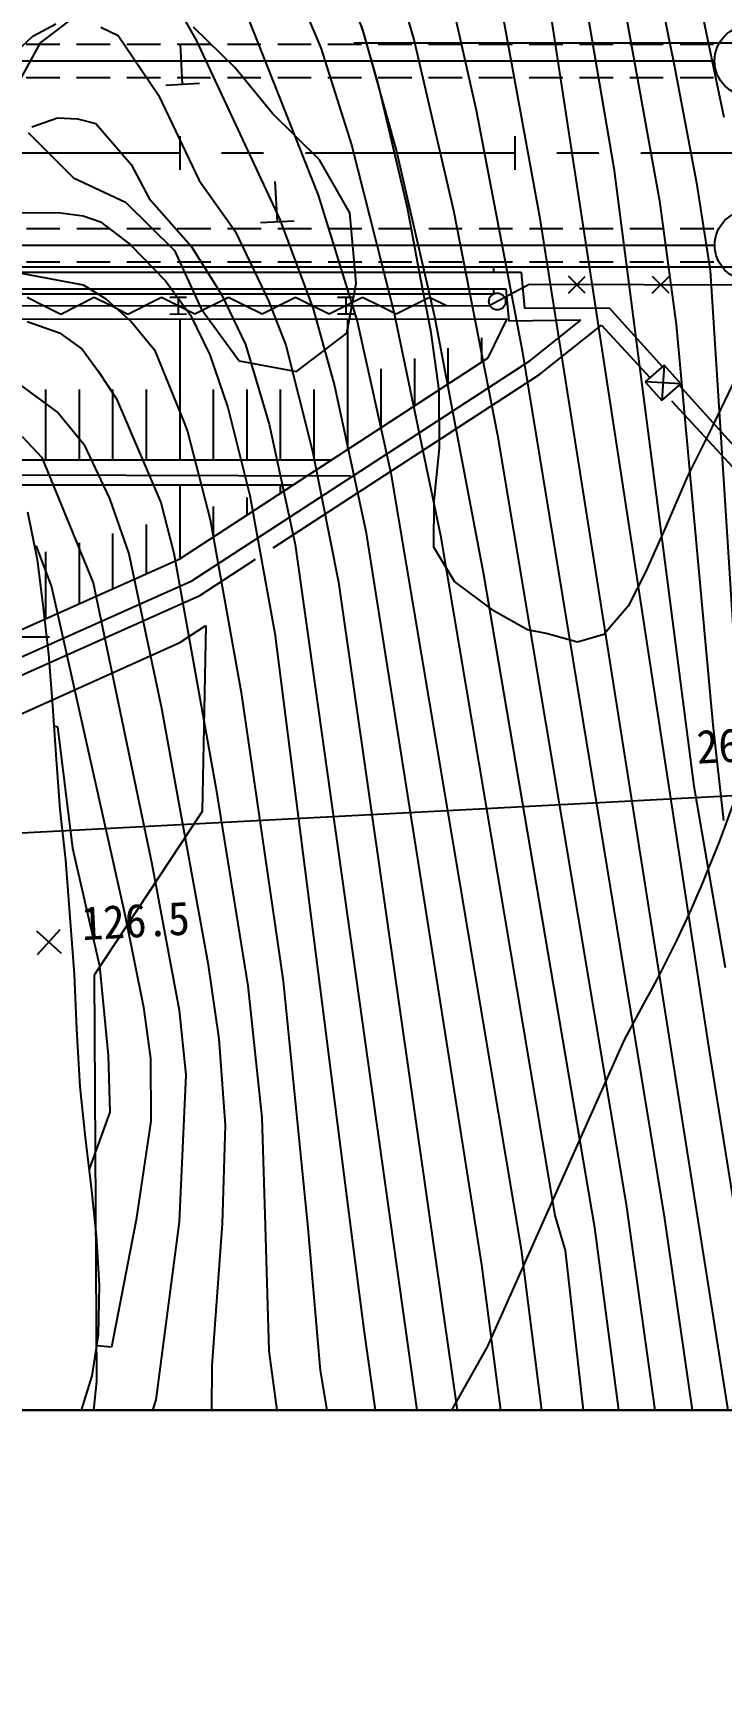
# Model space of a CAD drawing. Header units: millimetres. Extents: x 13158 to 13954, y 1103 to 1809.
# Drawn here: x 13452.9 to 13494, y 1397.3 to 1495.5 of the extents above; entities that cross this region are included whole.
import ezdxf
from ezdxf.xclip import XClip

# ---------------------------------------------------------------- set-up
doc = ezdxf.new("R2010")
doc.units = ezdxf.units.MM
doc.header["$LTSCALE"] = 10
doc.header["$MEASUREMENT"] = 0
doc.header["$XCLIPFRAME"] = 2
doc.linetypes.add('CENTER', pattern=[2, 1.25, -0.25, 0.25, -0.25])
doc.linetypes.add('HIDDEN', pattern=[0.375, 0.25, -0.125])
for name, color, linetype in [('TN-MANH', 4, 'Continuous'), ('TZ-BASE', 253, 'Continuous'), ('TZ-CABL', 4, 'Continuous')]:
    doc.layers.add(name, color=color, linetype=linetype)
doc.layers.add('TX-PAPR', color=2, linetype='Continuous', plot=False)
doc.styles.add('HANA', font='GulimChe.ttf')
doc.styles.get("Standard").update_dxf_attribs({"font": 'GulimChe.ttf'})
doc.linetypes.add('I_LINE', pattern='A,3.5,["I",Standard,S=1,R=0,X=-1,Y=-0.5],3.5', length=7)
doc.linetypes.add('ZIGZAG', pattern='A,0.0001,-0.2,[131,ltypeshp.shx,S=0.2,R=0,X=-0.2,Y=0],-0.4,[131,ltypeshp.shx,S=0.2,R=180,X=0.2,Y=0],-0.2', length=0.8001)

# ---------------------------------------------------------------- blocks, each defined once
blk = doc.blocks.new('JD-SGKLSNK8SGJS87')
at = {"layer": 'TZ-BASE'}
for p, q in [((245.355, 25.621, 107), (249.468, 5.367, 107)), ((242.923, 16.521, 109), (245.901, -0.898, 109)), ((241.103, 14.963, 110), (250.873, -48.895, 110)), ((238.239, 13.764, 111), (241.466, -3.784, 111)), ((232.294, 12.515, 113), (233.982, 6.688, 113)), ((235.414, 12.642, 112), (237.691, 2.557, 112)), ((218.414, 11.261, 117), (220.974, 6.735, 117)), ((226.466, 10.876, 115), (228.423, 6.267, 115)), ((229.36, 11.718, 114), (230.969, 7.147, 114)), ((250.522, 11.371, 106), (252.457, 2.14, 106)), ((246.208, 10.534, 108), (248.618, -2.858, 108)), ((214.517, 8.736, 116.815), (211.683, 6.564, 116.815)), ((224.03, 8.193, 116), (228.254, -2.51, 116)), ((209.974, 5.787, 118), (211.25, 6.978, 118)), ((211.25, 6.978, 118), (212.609, 7.711, 118)), ((215.296, 7.504, 118), (216.326, 7.019, 118)), ((216.326, 7.019, 118), (218.746, 3.456, 118)), ((223.282, 5.107, 116.815), (220.826, 7.5, 116.815)), ((231.847, 4.155, 113.636), (230.867, 7.544, 113.636)), ((230.969, 7.147, 114), (232.927, 0.099, 114)), ((211.683, 6.564, 116.815), (210.336, 4.099, 116.815)), ((220.176, 4.105, 116.876), (220.051, 6.501, 116.876)), ((220.974, 6.735, 117), (225.964, -3.962, 117)), ((228.423, 6.267, 115), (230.242, 0.478, 115)), ((233.982, 6.688, 113), (236.339, -3.432, 113)), ((225.536, 2.353, 116.815), (223.282, 5.107, 116.815)), ((249.468, 5.367, 107), (250.83, -1.787, 107)), ((219.178, 4.052, 116.876), (221.175, 4.157, 116.876)), ((232.822, 0.003, 113.636), (231.847, 4.155, 113.636)), ((218.746, 3.456, 118), (221.169, -1.636, 118)), ((211.179, 1.566, 119), (212.704, 2.091, 119)), ((212.704, 2.091, 119), (213.902, 2.048, 119)), ((213.902, 2.048, 119), (215.006, 1.757, 119)), ((228.331, -0.405, 116.815), (225.536, 2.353, 116.815)), ((237.691, 2.557, 112), (240.421, -11.777, 112)), ((210.957, 1.217, 116.815), (213.674, -1.48, 116.815)), ((215.006, 1.757, 119), (217.105, -0.692, 119)), ((220, 1), (220, -1)), ((240, 1), (240, -1)), ((230.242, 0.478, 115), (232.777, -9.481, 115)), ((233.582, -3.263, 113.636), (232.822, 0.003, 113.636)), ((232.927, 0.099, 114), (235.191, -9.758, 114)), ((217.105, -0.692, 119), (218.187, -2.723, 119)), ((230.158, -3.579, 116.815), (228.331, -0.405, 116.815)), ((245.901, -0.898, 109), (250.671, -37.78, 109)), ((213.674, -1.48, 116.815), (216.762, -2.933, 116.815)), ((221.169, -1.636, 118), (223.303, -4.654, 118)), ((225.828, -4.089, 117.077), (225.703, -1.692, 117.077)), ((250.83, -1.787, 107), (251.633, -7.006, 107)), ((216.762, -2.933, 116.815), (219.698, -5.813, 116.815)), ((218.187, -2.723, 119), (220.685, -5.551, 119)), ((228.254, -2.51, 116), (230.587, -10.029, 116)), ((248.618, -2.858, 108), (249.622, -10.224, 108)), ((210.189, -3.578, 120), (212.752, -3.553, 120)), ((212.752, -3.553, 120), (214.248, -3.754, 120)), ((214.248, -3.754, 120), (215.276, -4.108, 120)), ((230.379, -6.196, 116.815), (230.158, -3.579, 116.815)), ((234.277, -7.031, 113.636), (233.582, -3.263, 113.636)), ((236.339, -3.432, 113), (238.961, -16.837, 113)), ((241.466, -3.784, 111), (255.17, -90.637, 111)), ((215.276, -4.108, 120), (217.039, -5.449, 120)), ((223.303, -4.654, 118), (225.305, -8.829, 118)), ((224.829, -4.141, 117.077), (226.827, -4.037, 117.077)), ((225.964, -3.962, 117), (227.967, -9.287, 117)), ((217.039, -5.449, 120), (219.164, -7.635, 120)), ((219.698, -5.813, 116.815), (221.28, -9.306, 116.815)), ((220.685, -5.551, 119), (222.497, -8.434, 119)), ((280, -6.801), (0, -6.815)), ((230.528, -7.768, 116.815), (230.379, -6.196, 116.815)), ((238.734, -7.103), (238.734, -6.803)), ((136.951, -7.108), (240.372, -7.103)), ((210.423, -7.146, 121), (214.242, -7.859, 121)), ((219.164, -7.635, 120), (220.641, -9.667, 120)), ((229.963, -10.741, 116.815), (230.528, -7.768, 116.815)), ((234.993, -10.7, 113.636), (234.277, -7.031, 113.636)), ((240.372, -7.103), (240.573, -9.253)), ((243.19, -8.357), (244.192, -7.36)), ((244.19, -8.36), (243.192, -7.357)), ((248.19, -8.368), (249.192, -7.371)), ((249.19, -8.371), (248.192, -7.368)), ((251.633, -7.006, 107), (253.442, -35.346, 107)), ((136.951, -8.108), (239.461, -8.103)), ((136.951, -8.408), (238.734, -8.403)), ((210.909, -8.609), (211.909, -9.108)), ((212.91, -9.608), (214.909, -8.607)), ((214.242, -7.859, 121), (215.591, -8.702, 121)), ((214.909, -8.607), (215.909, -9.106)), ((215.591, -8.702, 121), (217.097, -10.058, 121)), ((216.91, -9.606), (218.909, -8.605)), ((218.909, -8.605), (219.909, -9.104)), ((219.409, -8.605), (220.409, -8.604)), ((219.909, -8.604), (219.91, -9.604)), ((220.91, -9.604), (222.909, -8.603)), ((222.497, -8.434, 119), (223.928, -11.428, 119)), ((222.909, -8.603), (223.909, -9.102)), ((224.91, -9.602), (226.909, -8.601)), ((225.305, -8.829, 118), (226.325, -11.46, 118)), ((226.909, -8.601), (227.909, -9.1)), ((228.91, -9.6), (230.909, -8.599)), ((229.409, -8.599), (230.409, -8.599)), ((229.909, -8.599), (229.91, -9.599)), ((230.909, -8.599), (231.909, -9.098)), ((232.91, -9.598), (234.909, -8.597)), ((234.909, -8.597), (235.909, -9.096)), ((238.734, -8.403), (238.734, -8.103)), ((239.461, -8.103), (239.641, -10.032)), ((211.909, -9.108), (212.91, -9.608)), ((215.909, -9.106), (216.91, -9.606)), ((219.41, -9.605), (220.41, -9.604)), ((219.909, -9.104), (220.91, -9.604)), ((220.641, -9.667, 120), (221.799, -12.039, 120)), ((221.28, -9.306, 116.815), (223.551, -12.402, 116.815)), ((223.909, -9.102), (224.91, -9.602)), ((227.909, -9.1), (228.91, -9.6)), ((227.967, -9.287, 117), (229.241, -13.887, 117)), ((229.41, -9.599), (230.41, -9.599)), ((231.909, -9.098), (232.91, -9.598)), ((232.777, -9.481, 115), (235.547, -22.828, 115)), ((235.191, -9.758, 114), (238.121, -25.118, 114)), ((240.573, -9.253), (245.623, -9.237)), ((245.623, -9.237), (248.784, -12.745)), ((138.363, -9.908), (239.537, -9.903)), ((210.901, -10.055, 122), (212.827, -10.737, 122)), ((212.827, -10.737, 122), (214.183, -11.709, 122)), ((217.097, -10.058, 121), (218.489, -11.745, 121)), ((220.001, -9.904), (220.001, -18.303)), ((226.966, -13.033, 116.815), (229.963, -10.741, 116.815)), ((230.001, -9.903), (230.001, -17.693)), ((230.587, -10.029, 116), (232.589, -19.099, 116)), ((235.47, -14.164, 113.636), (234.993, -10.7, 113.636)), ((238.404, -12.222), (239.537, -9.903)), ((243.927, -9.981), (239.641, -10.032)), ((240.878, -12.401), (243.927, -9.981)), ((241.463, -13.213), (245.165, -10.274)), ((245.165, -10.274), (248.052, -13.394)), ((249.622, -10.224, 108), (251.794, -34.122, 108)), ((214.183, -11.709, 122), (215.165, -13.027, 122)), ((218.489, -11.745, 121), (220.253, -16.037, 121)), ((223.928, -11.428, 119), (225.33, -16.175, 119)), ((226.325, -11.46, 118), (227.926, -17.79, 118)), ((236.001, -11.634), (236.001, -13.787)), ((238.001, -11.017), (238.001, -12.485)), ((240.421, -11.777, 112), (248.893, -63.447, 112)), ((220.001, -24.203), (238.404, -12.222)), ((220.721, -25.525), (240.878, -12.401)), ((221.799, -12.039, 120), (222.871, -15.178, 120)), ((223.551, -12.402, 116.815), (226.966, -13.033, 116.815)), ((234.001, -12.252), (234.001, -15.089)), ((248.893, -12.649), (247.77, -13.643)), ((248.893, -12.649), (248.765, -14.766)), ((249.887, -13.771), (248.893, -12.649)), ((215.165, -13.027, 122), (216.229, -14.667, 122)), ((225.572, -23.56), (241.463, -13.213)), ((232.001, -12.869), (232.001, -16.391)), ((249.887, -13.771), (247.77, -13.643)), ((247.77, -13.643), (248.765, -14.766)), ((253.225, -13.275, 113.636), (251.732, -16.382, 113.636)), ((210.512, -13.857, 123), (212.75, -15.501, 123)), ((212.001, -14.113), (212.001, -18.304)), ((214.001, -14.111), (214.001, -18.304)), ((216.001, -14.11), (216.001, -18.304)), ((216.229, -14.667, 122), (218.879, -20.842, 122)), ((218.001, -14.109), (218.001, -18.304)), ((222.001, -14.107), (222.001, -18.303)), ((224.001, -14.105), (224.001, -18.303)), ((226.001, -14.104), (226.001, -18.303)), ((228.001, -14.103), (228.001, -18.303)), ((229.241, -13.887, 117), (231.1, -22.557, 117)), ((235.503, -17.606, 113.636), (235.47, -14.164, 113.636)), ((248.765, -14.766), (249.887, -13.771)), ((249.788, -13.859), (255.091, -19.745)), ((212.75, -15.501, 123), (214.283, -17.377, 123)), ((222.871, -15.178, 120), (224.186, -20.431, 120)), ((249.34, -14.785), (254.453, -20.311)), ((220.253, -16.037, 121), (220.473, -16.612, 121)), ((220.473, -16.612, 121), (221.825, -21.861, 121)), ((225.33, -16.175, 119), (226.889, -23.348, 119)), ((251.732, -16.382, 113.636), (250.281, -19.288, 113.636)), ((210.607, -16.917, 124), (211.78, -18.16, 124)), ((214.283, -17.377, 123), (215.822, -20.622, 123)), ((235.177, -20.742, 113.636), (235.503, -17.606, 113.636)), ((238.961, -16.837, 113), (246.626, -62.732, 113)), ((153.833, -18.307), (229.064, -18.303)), ((211.78, -18.16, 124), (214.84, -25.645, 124)), ((227.926, -17.79, 118), (229.467, -25.6, 118)), ((210.13, -19.21), (230.192, -19.268)), ((232.589, -19.099, 116), (240.368, -65.418, 116)), ((250.281, -19.288, 113.636), (249.011, -22.237, 113.636)), ((156.948, -19.807), (226.76, -19.803)), ((215.822, -20.622, 123), (216.97, -23.923, 123)), ((220.001, -19.803), (220.001, -24.203)), ((224.001, -20.548), (224.001, -21.599)), ((224.186, -20.431, 120), (225.676, -28.671, 120)), ((226.001, -19.803), (226.001, -20.297)), ((211.527, -24.263, 96.371), (210.945, -21.421, 96.371)), ((218.879, -20.842, 122), (219.648, -23.864, 122)), ((222.001, -21.089), (222.001, -22.901)), ((235.156, -23.519, 113.636), (235.177, -20.742, 113.636)), ((218.001, -22.169), (218.001, -25.097)), ((221.825, -21.861, 121), (223.66, -32.191, 121)), ((231.1, -22.557, 117), (238.008, -66.329, 117)), ((249.011, -22.237, 113.636), (247.782, -25.004, 113.636)), ((211.358, -23.438, 125), (211.436, -23.447, 125)), ((211.436, -23.447, 125), (212.351, -25.878, 125)), ((214.001, -23.25), (214.001, -26.883)), ((216.001, -22.709), (216.001, -25.99)), ((226.889, -23.348, 119), (234.821, -79.89, 119)), ((236.388, -25.56, 113.636), (235.156, -23.519, 113.636)), ((235.547, -22.828, 115), (242.376, -63.397, 115)), ((200.002, -33.134), (220.001, -24.203)), ((211.828, -26.801, 96.371), (211.527, -24.263, 96.371)), ((212.001, -23.79), (212.001, -27.776)), ((216.97, -23.923, 123), (218.92, -33.122, 123)), ((219.648, -23.864, 122), (222.162, -37.855, 122)), ((221.2, -26.406), (224.531, -24.237)), ((200.263, -34.66), (220.721, -25.525)), ((238.121, -25.118, 114), (244.732, -64.111, 114)), ((247.782, -25.004, 113.636), (246.74, -27.028, 113.636)), ((200.438, -35.678), (221.2, -26.406)), ((212.351, -25.878, 125), (216.723, -45.426, 125)), ((214.84, -25.645, 124), (218.339, -42.413, 124)), ((229.467, -25.6, 118), (237.908, -84.386, 118)), ((238.789, -27.351, 113.636), (236.388, -25.56, 113.636)), ((212.188, -29.902, 96.371), (211.828, -26.801, 96.371)), ((240.753, -28.452, 113.636), (238.789, -27.351, 113.636)), ((246.74, -27.028, 113.636), (245.299, -28.728, 113.636)), ((220.001, -29.213), (221.555, -28.195)), ((220.001, -29.213), (221.555, -28.195)), ((221.555, -28.195), (221.341, -39.283)), ((221.555, -28.195), (221.341, -39.283)), ((241.858, -28.661, 113.636), (240.753, -28.452, 113.636)), ((189.993, -28.813), (212.243, -28.867)), ((200.002, -38.204), (220.001, -29.213)), ((200.002, -38.204), (220.001, -29.213)), ((225.676, -28.671, 120), (229.522, -58.784, 120)), ((243.725, -29.179, 113.636), (241.858, -28.661, 113.636)), ((245.299, -28.728, 113.636), (243.725, -29.179, 113.636)), ((212.426, -32.983, 96.371), (212.188, -29.902, 96.371)), ((223.66, -32.191, 121), (226.175, -49.415, 121)), ((212.624, -35.903, 96.371), (212.426, -32.983, 96.371)), ((218.92, -33.122, 123), (221.672, -48.305, 123)), ((212.506, -34.17, 126), (212.712, -34.236, 126)), ((212.712, -34.236, 126), (213.6, -41.474, 126)), ((251.794, -34.122, 108), (252.431, -39.814, 108)), ((212.881, -39.164, 96.371), (212.624, -35.903, 96.371)), ((0, -51.546), (280, -36.925)), ((222.162, -37.855, 122), (224.059, -49.686, 122)), ((250.671, -37.78, 109), (252.527, -48.585, 109)), ((213.2, -42.185, 96.371), (212.881, -39.164, 96.371)), ((221.341, -39.283), (214.903, -49.041)), ((221.341, -39.283), (214.903, -49.041)), ((213.493, -45.87, 96.371), (213.2, -42.185, 96.371)), ((213.6, -41.474, 126), (215.224, -48.499, 126)), ((218.339, -42.413, 124), (219.977, -51.143, 124)), ((213.731, -48.991, 96.371), (213.493, -45.87, 96.371)), ((216.723, -45.426, 125), (217.841, -50.957, 125)), ((211.453, -46.398, 126.454), (212.939, -47.736, 126.454)), ((211.527, -47.81, 126.454), (212.865, -46.324, 126.454)), ((213.867, -52.272, 96.371), (213.731, -48.991, 96.371)), ((214.903, -49.041), (215.038, -73.266)), ((214.903, -49.041), (215.038, -73.266)), ((215.224, -48.499, 126), (215.735, -53.844, 126)), ((221.672, -48.305, 123), (222.342, -52.849, 123)), ((250.873, -48.895, 110), (251.588, -53.569, 110)), ((224.059, -49.686, 122), (224.909, -57.532, 122)), ((226.175, -49.415, 121), (227.652, -64.116, 121)), ((217.841, -50.957, 125), (218.269, -54.019, 125)), ((246.532, -52.909), (247.81, -50.546)), ((246.532, -52.909), (247.81, -50.546)), ((219.977, -51.143, 124), (220.375, -54.995, 124)), ((214.061, -55.715, 96.371), (213.867, -52.272, 96.371)), ((222.342, -52.849, 123), (222.706, -58.003, 123)), ((238.354, -71.223), (246.532, -52.909)), ((238.354, -71.223), (246.532, -52.909)), ((215.735, -53.844, 126), (215.841, -57.217, 126)), ((251.588, -53.569, 110), (257.329, -89.643, 110)), ((218.269, -54.019, 125), (218.27, -57.758, 125)), ((220.375, -54.995, 124), (219.964, -63.765, 124)), ((214.38, -58.735, 96.371), (214.061, -55.715, 96.371)), ((215.841, -57.217, 126), (214.607, -60.617, 126)), ((218.27, -57.758, 125), (217.402, -63.648, 125)), ((224.909, -57.532, 122), (225.09, -63.999, 122)), ((214.739, -61.716, 96.371), (214.38, -58.735, 96.371)), ((222.706, -58.003, 123), (222.527, -63.882, 123)), ((229.522, -58.784, 120), (230.215, -64.233, 120)), ((215.04, -64.576, 96.371), (214.739, -61.716, 96.371)), ((246.626, -62.732, 113), (250.605, -91.046, 113)), ((217.402, -63.648, 125), (215.937, -71.245, 125)), ((219.964, -63.765, 124), (218.576, -74.378, 124)), ((242.376, -63.397, 115), (242.991, -65.484, 115)), ((248.893, -63.447, 112), (252.702, -89.602, 112)), ((215.218, -67.535, 96.371), (215.04, -64.576, 96.371)), ((222.527, -63.882, 123), (221.917, -72.347, 123)), ((225.09, -63.999, 122), (225.319, -71.463, 122)), ((227.652, -64.116, 121), (228.386, -72.628, 121)), ((230.215, -64.233, 120), (230.974, -70.201, 120)), ((244.732, -64.111, 114), (248.182, -90.227, 114)), ((240.368, -65.418, 116), (243.506, -90.126, 116)), ((242.991, -65.484, 115), (244.958, -82.875, 115)), ((238.008, -66.329, 117), (240.738, -87.313, 117)), ((215.155, -70.513, 96.371), (215.218, -67.535, 96.371)), ((214.774, -72.945, 96.371), (215.155, -70.513, 96.371)), ((230.974, -70.201, 120), (232.607, -81.708, 120)), ((215.937, -71.245, 125), (215.052, -71.169, 125)), ((225.319, -71.463, 122), (226.637, -81.47, 122)), ((228.543, -88.688), (238.354, -71.223)), ((228.543, -88.688), (238.354, -71.223)), ((221.917, -72.347, 123), (221.864, -78.095, 123)), ((228.386, -72.628, 121), (229.418, -78.85, 121)), ((215.038, -73.266), (213.491, -88.5)), ((215.038, -73.266), (213.491, -88.5)), ((213.866, -75.916, 96.371), (214.774, -72.945, 96.371)), ((218.576, -74.378, 124), (217.219, -78.868, 124))]:
    blk.add_line(p, q, dxfattribs=at)
at = {"layer": 'TZ-BASE', "linetype": 'I_LINE', "ltscale": 0.2}
blk.add_line((230.378, 6.577), (280, 6.579), dxfattribs=at)
at = {"layer": 'TZ-BASE', "ltscale": 0.2}
for p, q in [((240.836, -7.852), (238.504, -9.095)), ((264.693, -7.905), (240.836, -7.852)), ((139.909, -9.146), (238.504, -9.095))]:
    blk.add_line(p, q, dxfattribs=at)
at = {"layer": 'TZ-BASE', "linetype": 'CENTER', "flags": 128}
blk.add_lwpolyline([(700, -0.001), (280, 0), (0, 0)], dxfattribs=at)
at = {"layer": 'TZ-BASE'}
blk.add_circle((238.943, -8.861), 0.5, dxfattribs=at)
blk.add_arc((180.798, -13.736), 76.457, 331.21938, 345.10343, dxfattribs=at)
blk.add_arc((180.798, -13.736), 76.457, 331.21938, 345.10343, dxfattribs=at)
at = {"layer": 'TZ-BASE', "style": 'HANA'}
for s, p in [('260,900', (250.887, -36.436)), ('126.5', (214.193, -46.963, 126.454))]:
    blk.add_text(s, height=2, rotation=2.98923, dxfattribs=at).set_placement(p)

msp = doc.modelspace()

# ---------------------------------------------------------------- linework, layer by layer
at = {"layer": 'TN-MANH'}
for centre in [(13495.675, 1493.84), (13495.685, 1482.84)]:
    msp.add_circle(centre, 2.1, dxfattribs=at)
at = {"layer": 'TX-PAPR', "flags": 128}
msp.add_lwpolyline([(13941.675, 1413.34), (13241.675, 1413.34), (13241.675, 1563.34), (13941.675, 1563.34)], close=True, dxfattribs=at)
at = {"layer": 'TZ-CABL', "linetype": 'HIDDEN', "ltscale": 0.8}
for points in [[(13347.521, 1494.84), (13493.828, 1494.84)], [(13347.775, 1493.84), (13493.575, 1493.84)], [(13347.521, 1492.84), (13493.828, 1492.84)], [(13347.531, 1483.84), (13493.838, 1483.84)], [(13347.785, 1482.84), (13493.585, 1482.84)], [(13347.531, 1481.84), (13493.838, 1481.84)]]:
    msp.add_lwpolyline(points, dxfattribs=at)
at = {"layer": 'TZ-CABL', "linetype": 'ZIGZAG', "ltscale": 0.5}
for points in [[(13347.775, 1493.84), (13493.575, 1493.84)], [(13347.785, 1482.84), (13493.585, 1482.84)]]:
    msp.add_lwpolyline(points, dxfattribs=at)

# ---------------------------------------------------------------- block references
at = {"layer": 'TZ-BASE'}
ref = msp.add_blockref('JD-SGKLSNK8SGJS87', (13241.675, 1488.34), dxfattribs=at)
XClip(ref).set_block_clipping_path([(0, -75), (699.9999999994, 75)])

doc.saveas('drawing.dxf')
